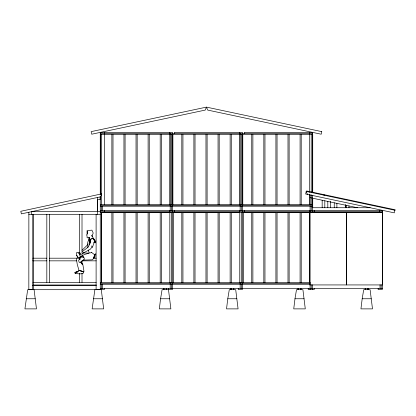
<?xml version="1.0" encoding="UTF-8"?>
<svg xmlns="http://www.w3.org/2000/svg" width="416" height="416" viewBox="0 0 416 416"><rect width="100%" height="100%" fill="white"/><g stroke="black" fill="none" stroke-linecap="round" stroke-linejoin="round"><path stroke-width="0.62" d="M89.086 240.089L89.071 237.661L89.279 237.942L87.084 237.718L87.048 235.648M87.292 231.738L87.251 233.397L87.027 230.615L91.905 230.142L93.132 232.83L92.986 233.813L91.811 235.789L91.993 235.388L92.362 236.735L92.019 236.158L94.838 240.391L95.009 242.861L94.838 240.391L95.274 242.518M95.207 254.207L94.858 257.41L92.191 259.828L83.132 260.125M87.251 231.733L87.178 233.74L86.486 235.331M79.69 259.574L79.269 257.13L81.884 256.448L79.217 257.733L79.388 259.251M89.981 242.856L90.246 239.72L89.513 242.897L90.121 239.418L90.064 243.662M94.879 289.697L92.128 308.88L103.672 308.88L101.296 289.697L27.674 289.697L24.924 308.88L36.468 308.88L34.091 289.697M160.571 298.761L159.333 308.88L170.877 308.88L168.501 289.697L162.084 289.697L160.571 298.761L169.634 298.761M227.776 298.761L226.533 308.88L238.082 308.88L235.706 289.697L229.289 289.697L227.776 298.761L236.839 298.761M294.98 298.761L293.738 308.88L305.287 308.88L302.91 289.697L296.494 289.697L294.98 298.761L304.044 298.761M362.185 298.761L360.942 308.88L372.492 308.88L370.115 289.697L363.698 289.697L362.185 298.761L371.249 298.761M89.034 240.11L89.216 239.148M359.632 202.769L359.746 202.238L395.2 209.773L395.086 210.304L306.202 191.412L305.651 194.017L394.285 212.857L394.836 210.252M306.457 191.464L306.566 190.934L324.111 194.662L323.996 195.192M324.09 195.213L324.199 194.683L359.653 202.218L359.544 202.748M94.474 255.138L93.61 258.196L95.29 253.77M83.07 252.73L82.581 253.604M90.288 241.358L89.144 244.774L89.617 244.218C88.546 247.775 84.895 249.298 82.368 251.612M93.938 242.757L94.437 241.436L92.43 247.447L91.52 245.924M89.248 238.878L87.74 242.195L87.927 247.92M87.968 243.807L87.001 245.461L82.014 250.297M79.232 255.455L81.094 252.928M92.035 247L90.366 249.163L82.722 253.349M79.404 270.306L77.953 271.762L75.806 272.069L77.99 271.768L74.584 272.527C74.454 274.092 86.33 274.799 82.966 271.69M80.694 255.299L81.24 254.758M79.217 257.733L82.3 256.121L83.933 257.39L83.195 256.584M76.383 259.054L77.314 264.68L78.941 270.176M76.721 258.268L78.38 257.478M82.259 255.622L85.03 254.301L88.525 253.36M95.576 254.15L94.234 254.462L91.265 252.195M91.338 252.663L88.748 253.167L82.971 252.907M80.174 257.223C81.739 257.088 84.661 256.708 84.323 259.22L80.558 262.262L79.248 262.397L78.65 260.744L78.785 260.156L80.106 259.038L80.085 258.518M75.119 273.478L75.832 273.478M100.261 133.463L312.348 133.463M100.261 134.597L312.348 134.597M100.261 199.534L97.49 199.534L97.49 197.475M100.261 204.537L312.348 204.537M100.261 205.67L312.442 205.67L312.442 206.211L100.261 206.211M312.021 207.724L370.141 207.724M100.261 210.366L382.574 210.366M100.261 211.5L382.294 211.5M100.261 211.666L31.512 211.666L31.512 214.308M101.551 212.441L111.909 212.441M113.204 212.441L136.505 212.441M137.244 212.441L170.253 212.441M173.436 212.441L181.849 212.441M183.144 212.441L206.445 212.441M207.189 212.441L239.548 212.441M243.381 212.441L275.74 212.441M277.129 212.441L346.33 212.441L346.33 284.934L309.54 284.934L309.54 212.441M100.261 212.633L382.294 212.633L382.294 210.366M28.834 214.308L100.261 214.308M46.821 258.196L33.025 258.196L33.025 260.842L46.821 260.842M49.462 258.196L77.459 258.196M93.543 258.196L96.2 258.196M49.462 260.842L76.825 260.842M82.009 260.842L96.2 260.842M96.2 282.36L33.025 282.36L33.025 285.002L96.2 285.002M100.261 282.573L310.414 282.573M100.261 283.707L310.414 283.707M100.261 284.248L310.086 284.248M32.521 285.548L96.33 285.548M100.261 288.402L382.294 288.402M96.106 289.536L104.411 289.536L104.411 288.402M26.166 298.761L35.225 298.761M93.366 298.761L102.43 298.761M79.882 252.663L76.648 252.47L76.305 253.926L76.523 255.408L79.524 259.683M78.712 270.286L83.668 271.809L84.006 271.393L82.867 264.602M310.086 197.662L357.427 207.724M78.114 252.996L80.61 254.28M76.523 255.408L77.61 256.199M93.428 238.748L94.11 239.512L93.465 238.763M80.064 259.111L79.648 257.27M80.902 262.116L82.67 264.534L80.844 261.919M93.491 238.524L94.552 240.022M89.008 237.666L89.326 238.17L89.071 237.661M87.194 233.704L87.402 234.14M306.202 191.412L307.429 194.376M88.27 250.094L89.118 252.736M382.574 211.5L382.574 283.707M382.294 284.84L382.294 289.536L378.139 289.536L378.139 288.402M381.16 284.84L381.16 288.402M380.026 284.84L380.026 288.402M379.647 210.366L379.647 211.5M368.228 288.376L368.228 289.671M367.848 288.376L367.848 289.671M365.586 288.376L365.586 289.671M365.206 288.376L365.206 289.671M348.972 205.925L348.972 207.724M346.33 205.364L346.33 207.724M336.892 203.356L336.892 207.724M334.246 202.795L334.246 207.724M330.455 201.235L330.455 207.724M327.813 201.297L327.813 207.724M324.808 200.788L324.808 207.724M322.166 200.226L322.166 207.724M314.236 210.366L314.236 211.5M314.236 288.402L314.236 289.536L308.199 289.536L308.199 288.402M312.728 134.404L312.728 192.66M312.728 198.089L312.728 207.724M312.634 133.463L312.634 192.234M312.634 198.063L312.634 205.67M312.348 192.234L312.348 132.33L244.296 132.33L244.296 133.463M312.348 195.473L312.348 205.67M312.348 206.211L312.348 212.633M312.348 284.84L312.348 289.536M311.215 134.597L311.215 192.234M311.215 194.823L311.215 204.537M311.215 206.211L311.215 210.366M311.215 284.84L311.215 288.402M310.086 194.958L310.086 204.578M310.086 206.211L310.086 289.536M309.707 132.33L309.707 133.463M309.707 134.597L309.707 192.234M309.707 194.173L309.707 204.537M309.707 210.366L309.707 211.5M309.707 212.633L309.707 282.573M301.21 134.597L301.21 204.537M301.21 212.633L301.21 282.573M301.023 288.376L301.023 289.671M300.643 288.376L300.643 289.671M300.082 134.597L300.082 204.537M300.082 212.633L300.082 282.573M298.381 288.376L298.381 289.671M298.002 288.376L298.002 289.671M289.13 134.597L289.13 204.537M289.13 212.633L289.13 282.573M287.997 134.597L287.997 204.537M287.997 212.633L287.997 282.573M277.051 134.597L277.051 204.537M277.051 212.633L277.051 282.573M275.917 134.597L275.917 204.537M275.917 212.633L275.917 282.573M264.966 134.597L264.966 204.537M264.966 212.633L264.966 282.573M263.832 134.597L263.832 204.537M263.832 212.633L263.832 282.573M252.886 134.597L252.886 204.537M252.886 212.633L252.886 282.573M251.753 134.597L251.753 204.537M251.753 212.633L251.753 282.573M244.296 210.366L244.296 211.5M243.542 212.633L243.542 282.573M242.788 134.404L242.788 204.953M242.689 134.597L242.689 204.537M242.502 205.67L242.502 206.211M242.502 283.707L242.502 284.248M242.408 205.67L242.408 132.33L174.356 132.33L174.356 133.463M242.408 206.211L242.408 283.707M242.408 284.248L242.408 289.536L238.254 289.536L238.254 288.402M241.275 134.597L241.275 204.537M241.275 206.211L241.275 210.366M241.275 212.633L241.275 282.573M241.275 284.248L241.275 288.402M240.141 133.463L240.141 210.366M240.141 282.573L240.141 288.402M239.767 132.33L239.767 133.463M239.767 134.597L239.767 204.537M239.767 210.366L239.767 211.5M239.767 212.633L239.767 282.573M233.818 288.376L233.818 289.671M233.438 288.376L233.438 289.671M231.27 134.597L231.27 204.537M231.27 212.633L231.27 282.573M231.176 288.376L231.176 289.671M230.797 288.376L230.797 289.671M230.136 134.597L230.136 204.537M230.136 212.633L230.136 282.573M219.19 134.597L219.19 204.537M219.19 212.633L219.19 282.573M218.057 134.597L218.057 204.537M218.057 212.633L218.057 282.573M207.106 134.597L207.106 204.537M207.106 212.633L207.106 282.573M205.972 134.597L205.972 204.537M205.972 212.633L205.972 282.573M195.026 134.597L195.026 204.537M195.026 212.633L195.026 282.573M193.892 134.597L193.892 204.537M193.892 212.633L193.892 282.573M182.941 134.597L182.941 204.537M182.941 212.633L182.941 282.573M181.813 134.597L181.813 204.537M181.813 212.633L181.813 282.573M174.356 210.366L174.356 211.5M173.597 212.633L173.597 282.573M172.843 134.404L172.843 204.953M172.749 134.597L172.749 204.537M172.562 205.67L172.562 206.211M172.562 283.707L172.562 284.248M172.468 205.67L172.468 132.33L100.261 132.33L100.261 194.6M172.468 206.211L172.468 283.707M172.468 284.248L172.468 289.536L168.314 289.536L168.314 288.402M171.335 134.597L171.335 204.537M171.335 206.211L171.335 210.366M171.335 212.633L171.335 282.573M171.335 284.248L171.335 288.402M170.201 133.463L170.201 210.366M170.201 282.573L170.201 288.402M169.822 132.33L169.822 133.463M169.822 134.597L169.822 204.537M169.822 210.366L169.822 211.5M169.822 212.633L169.822 282.573M166.613 288.376L166.613 289.671M166.239 288.376L166.239 289.671M163.972 288.376L163.972 289.671M163.592 288.376L163.592 289.671M161.33 134.597L161.33 204.537M161.33 212.633L161.33 282.573M160.196 134.597L160.196 204.537M160.196 212.633L160.196 282.573M149.245 134.597L149.245 204.537M149.245 212.633L149.245 282.573M148.112 134.597L148.112 204.537M148.112 212.633L148.112 282.573M137.166 134.597L137.166 204.537M137.166 212.633L137.166 282.573M136.032 134.597L136.032 204.537M136.032 212.633L136.032 282.573M125.081 134.597L125.081 204.537M125.081 212.633L125.081 282.573M123.952 134.597L123.952 204.537M123.952 212.633L123.952 282.573M113.001 134.597L113.001 204.537M113.001 212.633L113.001 282.573M111.868 134.597L111.868 204.537M111.868 212.633L111.868 282.573M104.411 132.33L104.411 133.463M104.411 134.597L104.411 204.537M104.411 210.366L104.411 211.5M102.523 206.211L102.523 210.366M102.523 284.248L102.523 288.402M101.488 212.633L101.488 282.573M101.39 134.597L101.39 204.537M101.39 206.211L101.39 210.366M101.39 212.633L101.39 282.573M101.39 284.248L101.39 288.402M100.355 134.597L100.355 194.173M100.261 196.768L100.261 289.536M100.131 196.908L100.131 199.534M97.646 211.676L97.646 199.545L97.614 214.308M96.106 214.308L96.106 289.697M82.009 214.308L82.009 252.548M82.009 253.843L82.009 255.788M82.009 260.972L82.009 264.212M82.009 273.286L82.009 282.36M79.368 214.308L79.368 254.493M79.368 273.286L79.368 282.36M49.462 214.308L49.462 282.36M46.821 214.308L46.821 282.36M33.082 214.308L33.082 258.404M33.082 260.354L33.082 282.402M33.025 285.548L33.025 289.697M32.989 214.308L32.989 289.536L28.834 289.536L28.87 212.248M345.54 204.818L345.535 207.724L345.535 204.818M321.76 131.628L321.214 134.212L207.688 110.084L206.461 107.12L91.161 131.628L91.712 134.212L205.234 110.084L206.461 107.12L321.76 131.628M101.728 193.861L100.511 196.825L21.356 213.876L20.8 211.292L101.728 193.861M93.028 238.342L89.773 239.533L93.028 238.342L94.728 241.015L93.028 238.342M382.668 212.441L346.424 212.441L346.424 284.934L382.668 284.934L382.668 212.441M83.668 271.809L79.056 270.348L83.668 271.814"/></g></svg>
